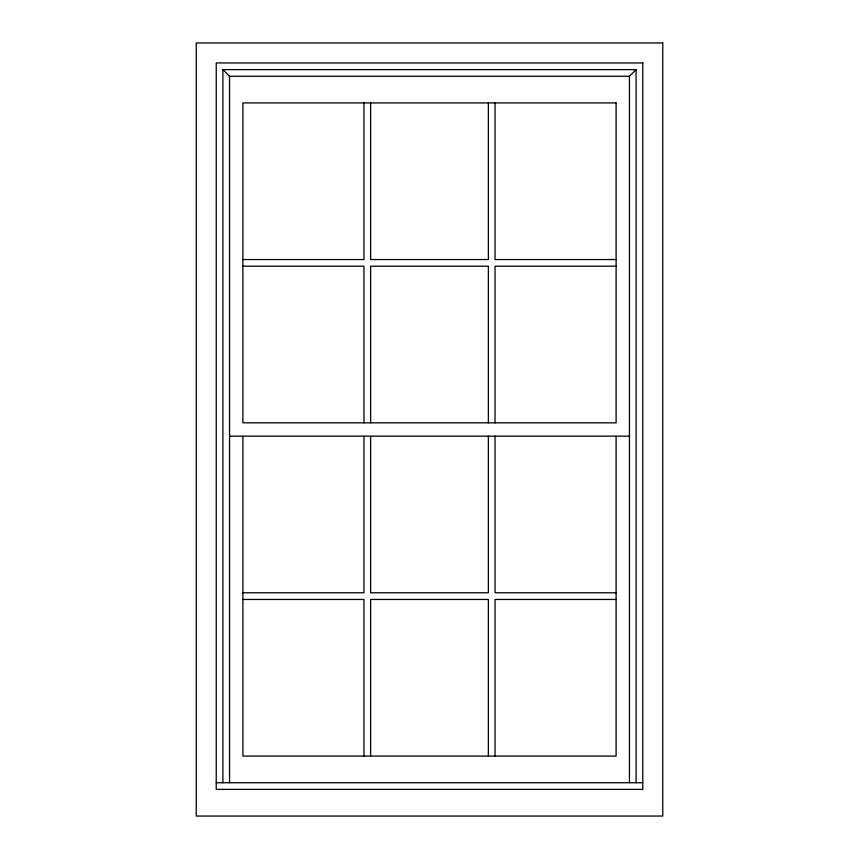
<?xml version="1.0" encoding="UTF-8"?>
<svg xmlns="http://www.w3.org/2000/svg" width="859" height="859" viewBox="0 0 859 859"><rect width="100%" height="100%" fill="white"/><g stroke="black" fill="none" stroke-linecap="round" stroke-linejoin="round"><path stroke-width="1.29" d="M629.443 782.732L629.443 76.268L636.1 69.611L222.9 69.611L222.9 782.732M222.9 69.611L229.557 76.268L629.443 76.268M242.893 259.547L363.969 259.547L363.969 102.93M616.107 259.547L495.031 259.547L495.031 102.93M242.893 266.215L363.969 266.215L363.969 422.832M616.107 266.215L495.031 266.215L495.031 422.832M229.557 436.168L629.443 436.168M242.893 592.785L363.969 592.785L363.969 436.168M616.107 592.785L495.031 592.785L495.031 436.168M242.893 599.453L363.969 599.453L363.969 756.07M616.107 599.453L495.031 599.453L495.031 756.07M216.232 782.732L642.768 782.732M636.1 69.611L636.1 782.732M616.107 436.168L616.107 756.07L242.893 756.07L242.893 436.168M488.374 102.93L488.374 259.547L370.626 259.547L370.626 102.93M488.374 422.832L488.374 266.215L370.626 266.215L370.626 422.832M488.374 436.168L488.374 592.785L370.626 592.785L370.626 436.168M488.374 756.07L488.374 599.453L370.626 599.453L370.626 756.07M229.557 76.268L229.557 782.732M662.761 42.95L196.239 42.95L196.239 816.05L662.761 816.05L662.761 42.95M642.768 62.943L216.232 62.943L216.232 789.389L642.768 789.389L642.768 62.943M616.107 102.93L242.893 102.93L242.893 422.832L616.107 422.832L616.107 102.93"/></g></svg>
